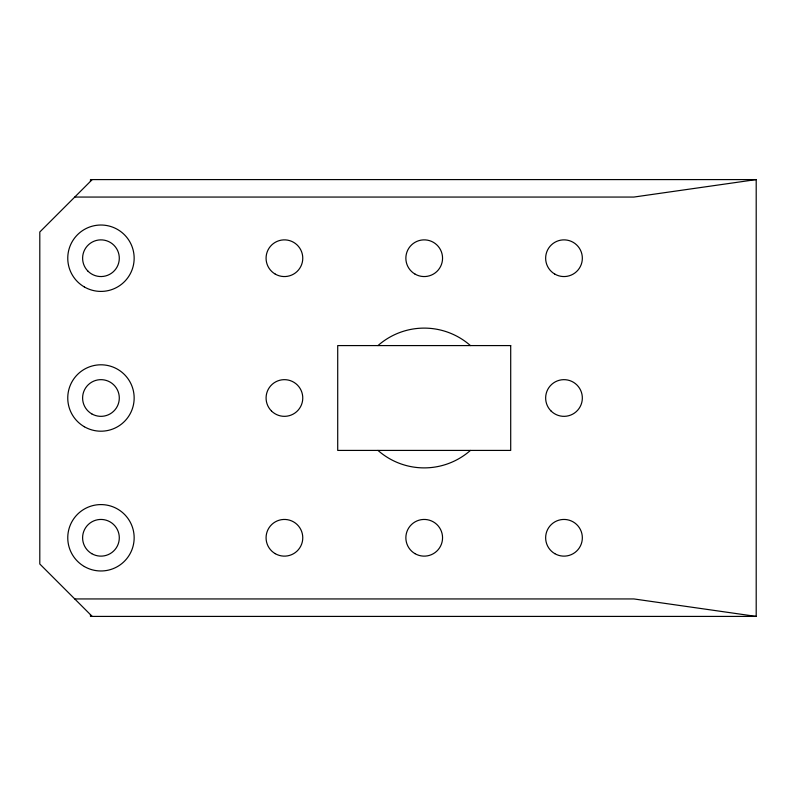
<?xml version="1.0" encoding="UTF-8"?>
<svg xmlns="http://www.w3.org/2000/svg" width="796" height="796" viewBox="0 0 796 796"><rect width="100%" height="100%" fill="white"/><g stroke="black" fill="none" stroke-linecap="round" stroke-linejoin="round"><path stroke-width="1.19" d="M92.217 179.588L39.8 232.004L39.8 563.996L92.217 616.412M90.475 614.671L90.475 616.412L756.2 616.412L756.2 179.588L633.885 197.06L74.744 197.06M756.2 179.588L90.475 179.588L90.475 181.329M74.744 598.94L633.885 598.94L756.2 616.412M470.436 450.417A69.889 69.889 0 0 1 377.981 450.417M377.981 345.583A69.889 69.889 0 0 1 470.436 345.583M510.704 345.583L337.713 345.583L337.713 450.417L510.704 450.417L510.704 345.583M415.034 274.103A18.348 18.348 0 0 0 442.556 258.212A18.348 18.348 0 0 0 415.034 242.322A18.348 18.348 0 0 0 415.034 274.103M271.456 410.975A18.348 18.348 0 0 0 302.142 402.746A18.348 18.348 0 0 0 279.675 380.279A18.348 18.348 0 0 0 271.456 410.975M551.021 410.975A18.348 18.348 0 0 0 581.717 402.746A18.348 18.348 0 0 0 559.25 380.279A18.348 18.348 0 0 0 551.021 410.975M415.034 553.678A18.348 18.348 0 0 0 442.556 537.788A18.348 18.348 0 0 0 415.034 521.897A18.348 18.348 0 0 0 415.034 553.678M275.247 274.103A18.348 18.348 0 0 0 302.769 258.212A18.348 18.348 0 0 0 275.247 242.322A18.348 18.348 0 0 0 275.247 274.103M554.822 274.103A18.348 18.348 0 0 0 582.344 258.212A18.348 18.348 0 0 0 554.822 242.322A18.348 18.348 0 0 0 554.822 274.103M554.822 553.678A18.348 18.348 0 0 0 582.344 537.788A18.348 18.348 0 0 0 554.822 521.897A18.348 18.348 0 0 0 554.822 553.678M275.247 553.678A18.348 18.348 0 0 0 302.769 537.788A18.348 18.348 0 0 0 275.247 521.897A18.348 18.348 0 0 0 275.247 553.678M84.356 566.533A33.203 33.203 0 0 0 134.156 537.788A33.203 33.203 0 0 0 84.356 509.032A33.203 33.203 0 0 0 84.356 566.533M84.356 426.755A33.203 33.203 0 0 0 134.156 398A33.203 33.203 0 0 0 84.356 369.245A33.203 33.203 0 0 0 84.356 426.755M84.356 286.968A33.203 33.203 0 0 0 134.156 258.212A33.203 33.203 0 0 0 84.356 229.467A33.203 33.203 0 0 0 84.356 286.968M91.779 413.89A18.348 18.348 0 0 0 119.3 398A18.348 18.348 0 0 0 91.779 382.11A18.348 18.348 0 0 0 91.779 413.89M91.779 553.678A18.348 18.348 0 0 0 119.3 537.788A18.348 18.348 0 0 0 91.779 521.897A18.348 18.348 0 0 0 91.779 553.678M87.988 271.187A18.348 18.348 0 0 0 118.674 262.959A18.348 18.348 0 0 0 96.207 240.491A18.348 18.348 0 0 0 87.988 271.187"/></g></svg>
